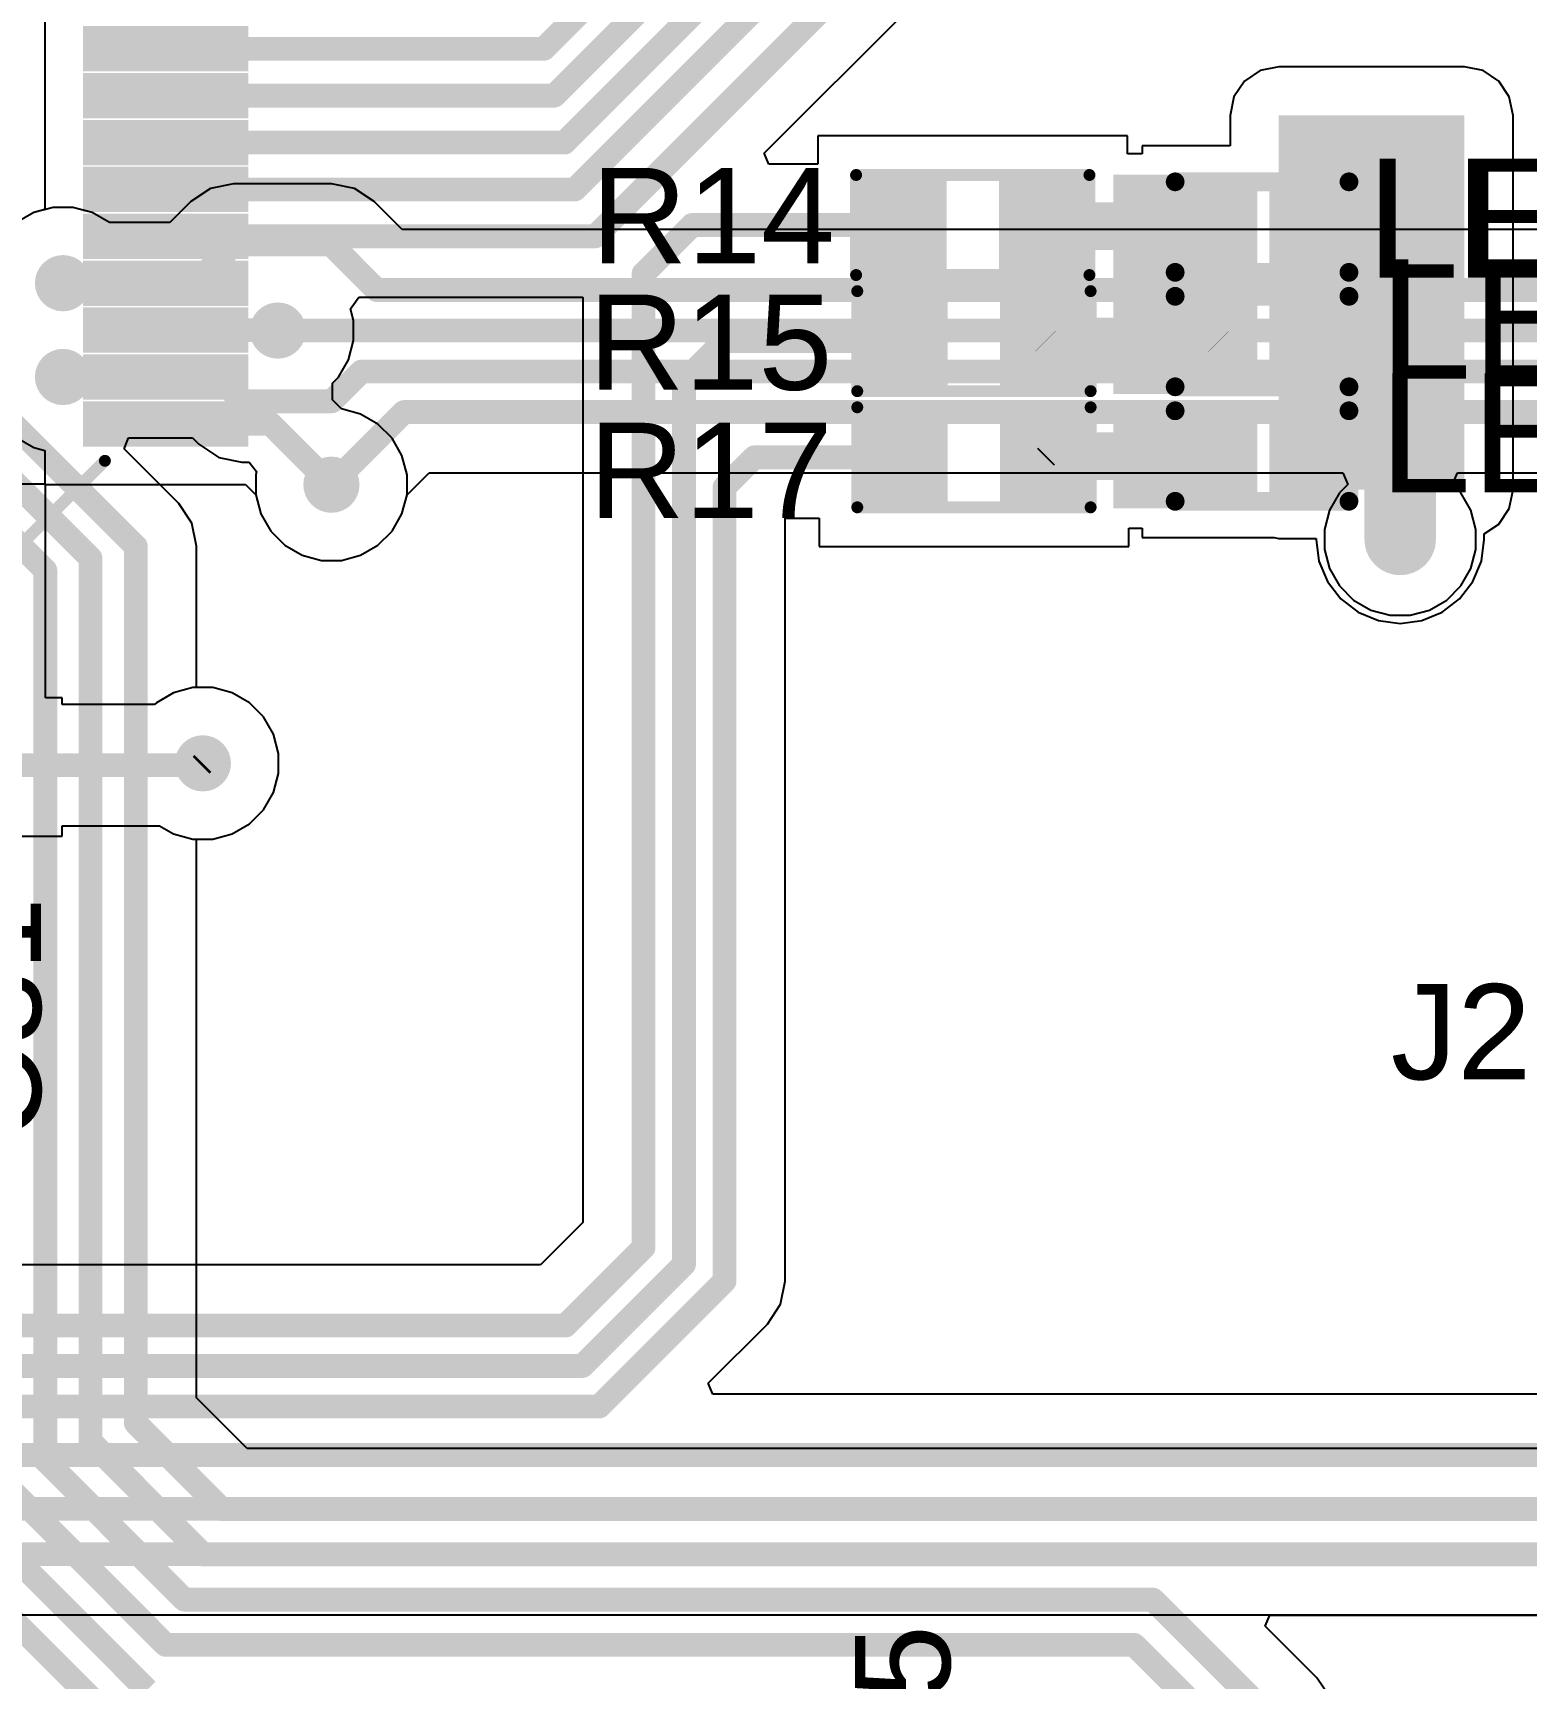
# Model space of a CAD drawing. Header units: millimetres. Extents: x 0 to 214, y 0 to 214.
# Drawn here: x 4.488 to 5.115, y 1.825 to 2.516 of the extents above; entities that cross this region are included whole.
import ezdxf

# ---------------------------------------------------------------- set-up
doc = ezdxf.new("R2010")
doc.units = ezdxf.units.MM
doc.header["$MEASUREMENT"] = 0
for name, color, linetype in [('BottomLayer', 5, 'Continuous'), ('BottomSolder', 6, 'Continuous'), ('TopLayer', 1, 'Continuous'), ('TopOverlay', 2, 'Continuous'), ('TopPaste', 8, 'Continuous'), ('TopSolder', 216, 'Continuous'), ('ViaHoleLayer', 16, 'Continuous')]:
    doc.layers.add(name, color=color, linetype=linetype)
doc.styles.add('Arial', font='', dxfattribs={"height": 0.2})
doc.styles.get('Arial').set_extended_font_data('Arial')

# ---------------------------------------------------------------- blocks, each defined once
blk = doc.blocks.new('LQFP_144_20_20__126')
at = {"layer": 'TopLayer'}
for points in [[(0.38976375, -0.1814961), (0.45118105, -0.1814961), (0.45118105, -0.1925197), (0.38976375, -0.1925197)], [(0.38976375, -0.2011811), (0.45118105, -0.2011811), (0.45118105, -0.2122047), (0.38976375, -0.2122047)], [(0.38976375, -0.2208662), (0.45118105, -0.2208662), (0.45118105, -0.2318898), (0.38976375, -0.2318898)], [(0.38976375, -0.2405512), (0.45118105, -0.2405512), (0.45118105, -0.2515748), (0.38976375, -0.2515748)], [(0.38976375, -0.2602362), (0.45118105, -0.2602362), (0.45118105, -0.2712598), (0.38976375, -0.2712598)], [(0.38976375, -0.2799213), (0.45118105, -0.2799213), (0.45118105, -0.2909449), (0.38976375, -0.2909449)], [(0.38976375, -0.2996063), (0.45118105, -0.2996063), (0.45118105, -0.3106299), (0.38976375, -0.3106299)], [(0.38976375, -0.3192913), (0.45118105, -0.3192913), (0.45118105, -0.3303149), (0.38976375, -0.3303149)], [(0.38976375, -0.3389764), (0.45118105, -0.3389764), (0.45118105, -0.35), (0.38976375, -0.35)]]:
    blk.add_hatch(color=1, dxfattribs=at).paths.add_polyline_path(points)
at = {"layer": 'TopPaste'}
for points in [[(0.38976375, -0.1814961), (0.45118105, -0.1814961), (0.45118105, -0.1925197), (0.38976375, -0.1925197)], [(0.38976375, -0.2011811), (0.45118105, -0.2011811), (0.45118105, -0.2122047), (0.38976375, -0.2122047)], [(0.38976375, -0.2208662), (0.45118105, -0.2208662), (0.45118105, -0.2318898), (0.38976375, -0.2318898)], [(0.38976375, -0.2405512), (0.45118105, -0.2405512), (0.45118105, -0.2515748), (0.38976375, -0.2515748)], [(0.38976375, -0.2602362), (0.45118105, -0.2602362), (0.45118105, -0.2712598), (0.38976375, -0.2712598)], [(0.38976375, -0.2799213), (0.45118105, -0.2799213), (0.45118105, -0.2909449), (0.38976375, -0.2909449)], [(0.38976375, -0.2996063), (0.45118105, -0.2996063), (0.45118105, -0.3106299), (0.38976375, -0.3106299)], [(0.38976375, -0.3192913), (0.45118105, -0.3192913), (0.45118105, -0.3303149), (0.38976375, -0.3303149)], [(0.38976375, -0.3389764), (0.45118105, -0.3389764), (0.45118105, -0.35), (0.38976375, -0.35)]]:
    blk.add_hatch(color=8, dxfattribs=at).paths.add_polyline_path(points)
at = {"layer": 'TopSolder'}
for points in [[(0.38576375, -0.1774961), (0.45518105, -0.1774961), (0.45518105, -0.1965197), (0.38576375, -0.1965197)], [(0.38576375, -0.1971811), (0.45518105, -0.1971811), (0.45518105, -0.2162047), (0.38576375, -0.2162047)], [(0.38576375, -0.2168662), (0.45518105, -0.2168662), (0.45518105, -0.2358898), (0.38576375, -0.2358898)], [(0.38576375, -0.2365512), (0.45518105, -0.2365512), (0.45518105, -0.2555748), (0.38576375, -0.2555748)], [(0.38576375, -0.2562362), (0.45518105, -0.2562362), (0.45518105, -0.2752598), (0.38576375, -0.2752598)], [(0.38576375, -0.2759213), (0.45518105, -0.2759213), (0.45518105, -0.2949449), (0.38576375, -0.2949449)], [(0.38576375, -0.2956063), (0.45518105, -0.2956063), (0.45518105, -0.3146299), (0.38576375, -0.3146299)], [(0.38576375, -0.3152913), (0.45518105, -0.3152913), (0.45518105, -0.3343149), (0.38576375, -0.3343149)], [(0.38576375, -0.3349764), (0.45518105, -0.3349764), (0.45518105, -0.354), (0.38576375, -0.354)]]:
    blk.add_hatch(color=216, dxfattribs=at).paths.add_polyline_path(points)
at = {"layer": 'TopOverlay', "const_width": 0.005}
blk.add_lwpolyline([(0.36, -0.395), (0.395, -0.36)], dxfattribs=at)
at = {"layer": 'TopOverlay', "const_width": 0.0025}
blk.add_lwpolyline([(0.39375, -0.36, 1), (0.39625, -0.36, 1)], format="xyb", close=True, dxfattribs=at)
blk = doc.blocks.new('RES_0603_423')
at = {"layer": 'TopLayer'}
for points in [[(-0.015, 0.0175), (-0.015, -0.0175), (-0.045, -0.0175), (-0.045, 0.0175)], [(0.045, 0.0175), (0.045, -0.0175), (0.015, -0.0175), (0.015, 0.0175)]]:
    blk.add_hatch(color=1, dxfattribs=at).paths.add_polyline_path(points)
at = {"layer": 'TopPaste'}
for points in [[(-0.015, 0.0175), (-0.015, -0.0175), (-0.045, -0.0175), (-0.045, 0.0175)], [(0.045, 0.0175), (0.045, -0.0175), (0.015, -0.0175), (0.015, 0.0175)]]:
    blk.add_hatch(color=8, dxfattribs=at).paths.add_polyline_path(points)
at = {"layer": 'TopSolder'}
for points in [[(-0.011, 0.0215), (-0.011, -0.0215), (-0.049, -0.0215), (-0.049, 0.0215)], [(0.049, 0.0215), (0.049, -0.0215), (0.011, -0.0215), (0.011, 0.0215)]]:
    blk.add_hatch(color=216, dxfattribs=at).paths.add_polyline_path(points)
at = {"layer": 'TopOverlay', "const_width": 0.005}
for points in [[(-0.049, 0.021), (0.049, 0.021)], [(-0.049, -0.021), (-0.049, 0.021)], [(0.049, -0.021), (0.049, 0.021)], [(-0.049, -0.021), (0.049, -0.021)]]:
    blk.add_lwpolyline(points, dxfattribs=at)
at = {"layer": 'TopOverlay', "const_width": 0.0025}
for points in [[(-0.05025, 0.021, 1), (-0.04775, 0.021, 1)], [(-0.05025, 0.021, 1), (-0.04775, 0.021, 1)], [(0.04775, 0.021, 1), (0.05025, 0.021, 1)], [(0.04775, 0.021, 1), (0.05025, 0.021, 1)], [(-0.05025, -0.021, 1), (-0.04775, -0.021, 1)], [(-0.05025, -0.021, 1), (-0.04775, -0.021, 1)], [(0.04775, -0.021, 1), (0.05025, -0.021, 1)], [(0.04775, -0.021, 1), (0.05025, -0.021, 1)]]:
    blk.add_lwpolyline(points, format="xyb", close=True, dxfattribs=at)
blk = doc.blocks.new('RES_0603_425')
at = {"layer": 'TopLayer'}
for points in [[(-0.015, 0.0175), (-0.015, -0.0175), (-0.045, -0.0175), (-0.045, 0.0175)], [(0.045, 0.0175), (0.045, -0.0175), (0.015, -0.0175), (0.015, 0.0175)]]:
    blk.add_hatch(color=1, dxfattribs=at).paths.add_polyline_path(points)
at = {"layer": 'TopPaste'}
for points in [[(-0.015, 0.0175), (-0.015, -0.0175), (-0.045, -0.0175), (-0.045, 0.0175)], [(0.045, 0.0175), (0.045, -0.0175), (0.015, -0.0175), (0.015, 0.0175)]]:
    blk.add_hatch(color=8, dxfattribs=at).paths.add_polyline_path(points)
at = {"layer": 'TopSolder'}
for points in [[(-0.011, 0.0215), (-0.011, -0.0215), (-0.049, -0.0215), (-0.049, 0.0215)], [(0.049, 0.0215), (0.049, -0.0215), (0.011, -0.0215), (0.011, 0.0215)]]:
    blk.add_hatch(color=216, dxfattribs=at).paths.add_polyline_path(points)
at = {"layer": 'TopOverlay', "const_width": 0.005}
for points in [[(-0.049, -0.021), (-0.049, 0.021)], [(-0.049, 0.021), (0.049, 0.021)], [(0.049, -0.021), (0.049, 0.021)], [(-0.049, -0.021), (0.049, -0.021)]]:
    blk.add_lwpolyline(points, dxfattribs=at)
at = {"layer": 'TopOverlay', "const_width": 0.0025}
for points in [[(-0.05025, 0.021, 1), (-0.04775, 0.021, 1)], [(-0.05025, 0.021, 1), (-0.04775, 0.021, 1)], [(0.04775, 0.021, 1), (0.05025, 0.021, 1)], [(0.04775, 0.021, 1), (0.05025, 0.021, 1)], [(-0.05025, -0.021, 1), (-0.04775, -0.021, 1)], [(-0.05025, -0.021, 1), (-0.04775, -0.021, 1)], [(0.04775, -0.021, 1), (0.05025, -0.021, 1)], [(0.04775, -0.021, 1), (0.05025, -0.021, 1)]]:
    blk.add_lwpolyline(points, format="xyb", close=True, dxfattribs=at)
blk = doc.blocks.new('RES_0603_426')
at = {"layer": 'TopLayer'}
for points in [[(-0.015, 0.0175), (-0.015, -0.0175), (-0.045, -0.0175), (-0.045, 0.0175)], [(0.045, 0.0175), (0.045, -0.0175), (0.015, -0.0175), (0.015, 0.0175)]]:
    blk.add_hatch(color=1, dxfattribs=at).paths.add_polyline_path(points)
at = {"layer": 'TopPaste'}
for points in [[(-0.015, 0.0175), (-0.015, -0.0175), (-0.045, -0.0175), (-0.045, 0.0175)], [(0.045, 0.0175), (0.045, -0.0175), (0.015, -0.0175), (0.015, 0.0175)]]:
    blk.add_hatch(color=8, dxfattribs=at).paths.add_polyline_path(points)
at = {"layer": 'TopSolder'}
for points in [[(-0.011, 0.0215), (-0.011, -0.0215), (-0.049, -0.0215), (-0.049, 0.0215)], [(0.049, 0.0215), (0.049, -0.0215), (0.011, -0.0215), (0.011, 0.0215)]]:
    blk.add_hatch(color=216, dxfattribs=at).paths.add_polyline_path(points)
at = {"layer": 'TopOverlay', "const_width": 0.005}
for points in [[(-0.049, -0.021), (-0.049, 0.021)], [(-0.049, 0.021), (0.049, 0.021)], [(0.049, -0.021), (0.049, 0.021)], [(-0.049, -0.021), (0.049, -0.021)]]:
    blk.add_lwpolyline(points, dxfattribs=at)
at = {"layer": 'TopOverlay', "const_width": 0.0025}
for points in [[(-0.05025, 0.021, 1), (-0.04775, 0.021, 1)], [(-0.05025, 0.021, 1), (-0.04775, 0.021, 1)], [(0.04775, 0.021, 1), (0.05025, 0.021, 1)], [(0.04775, 0.021, 1), (0.05025, 0.021, 1)], [(-0.05025, -0.021, 1), (-0.04775, -0.021, 1)], [(-0.05025, -0.021, 1), (-0.04775, -0.021, 1)], [(0.04775, -0.021, 1), (0.05025, -0.021, 1)], [(0.04775, -0.021, 1), (0.05025, -0.021, 1)]]:
    blk.add_lwpolyline(points, format="xyb", close=True, dxfattribs=at)
blk = doc.blocks.new('LED_0402_440')
at = {"layer": 'TopLayer'}
for points in [[(-0.0309055, 0.01417325), (-0.0064961, 0.01417325), (-0.0064961, -0.01417325), (-0.0309055, -0.01417325)], [(0.0064961, 0.01417325), (0.0309055, 0.01417325), (0.0309055, -0.01417325), (0.0064961, -0.01417325)]]:
    blk.add_hatch(color=1, dxfattribs=at).paths.add_polyline_path(points)
at = {"layer": 'TopOverlay'}
blk.add_hatch(color=2, dxfattribs=at).paths.add_polyline_path([(0.0370002, -0.0220328), (0.0630002, -0.0220328), (0.0630002, 0.0219672), (0.0370002, 0.0219672)])
at = {"layer": 'TopPaste'}
for points in [[(-0.0309055, 0.01417325), (-0.0064961, 0.01417325), (-0.0064961, -0.01417325), (-0.0309055, -0.01417325)], [(0.0064961, 0.01417325), (0.0309055, 0.01417325), (0.0309055, -0.01417325), (0.0064961, -0.01417325)]]:
    blk.add_hatch(color=8, dxfattribs=at).paths.add_polyline_path(points)
at = {"layer": 'TopSolder'}
for points in [[(-0.0349055, 0.01817325), (-0.0024961, 0.01817325), (-0.0024961, -0.01817325), (-0.0349055, -0.01817325)], [(0.0024961, 0.01817325), (0.0349055, 0.01817325), (0.0349055, -0.01817325), (0.0024961, -0.01817325)]]:
    blk.add_hatch(color=216, dxfattribs=at).paths.add_polyline_path(points)
at = {"layer": 'TopOverlay', "const_width": 0.007874}
for points in [[(-0.036, 0.019), (-0.036, -0.019)], [(0.037, 0.019), (-0.036, 0.019)], [(0.037, 0.019), (0.037, -0.019)], [(0.037, -0.019), (-0.036, -0.019)]]:
    blk.add_lwpolyline(points, dxfattribs=at)
at = {"layer": 'TopOverlay', "const_width": 0.003937}
for points in [[(-0.0379685, 0.019, 1), (-0.0340315, 0.019, 1)], [(-0.0379685, 0.019, 1), (-0.0340315, 0.019, 1)], [(0.0350315, 0.019, 1), (0.0389685, 0.019, 1)], [(0.0350315, 0.019, 1), (0.0389685, 0.019, 1)], [(-0.0379685, -0.019, 1), (-0.0340315, -0.019, 1)], [(-0.0379685, -0.019, 1), (-0.0340315, -0.019, 1)], [(0.0350315, -0.019, 1), (0.0389685, -0.019, 1)], [(0.0350315, -0.019, 1), (0.0389685, -0.019, 1)]]:
    blk.add_lwpolyline(points, format="xyb", close=True, dxfattribs=at)
blk = doc.blocks.new('LED_0402_441')
at = {"layer": 'TopLayer'}
for points in [[(-0.0309055, 0.01417325), (-0.0064961, 0.01417325), (-0.0064961, -0.01417325), (-0.0309055, -0.01417325)], [(0.0064961, 0.01417325), (0.0309055, 0.01417325), (0.0309055, -0.01417325), (0.0064961, -0.01417325)]]:
    blk.add_hatch(color=1, dxfattribs=at).paths.add_polyline_path(points)
at = {"layer": 'TopOverlay'}
blk.add_hatch(color=2, dxfattribs=at).paths.add_polyline_path([(0.0370002, -0.0220328), (0.0630002, -0.0220328), (0.0630002, 0.0219672), (0.0370002, 0.0219672)])
at = {"layer": 'TopPaste'}
for points in [[(-0.0309055, 0.01417325), (-0.0064961, 0.01417325), (-0.0064961, -0.01417325), (-0.0309055, -0.01417325)], [(0.0064961, 0.01417325), (0.0309055, 0.01417325), (0.0309055, -0.01417325), (0.0064961, -0.01417325)]]:
    blk.add_hatch(color=8, dxfattribs=at).paths.add_polyline_path(points)
at = {"layer": 'TopSolder'}
for points in [[(-0.0349055, 0.01817325), (-0.0024961, 0.01817325), (-0.0024961, -0.01817325), (-0.0349055, -0.01817325)], [(0.0024961, 0.01817325), (0.0349055, 0.01817325), (0.0349055, -0.01817325), (0.0024961, -0.01817325)]]:
    blk.add_hatch(color=216, dxfattribs=at).paths.add_polyline_path(points)
at = {"layer": 'TopOverlay', "const_width": 0.007874}
for points in [[(0.037, 0.019), (-0.036, 0.019)], [(-0.036, 0.019), (-0.036, -0.019)], [(0.037, 0.019), (0.037, -0.019)], [(0.037, -0.019), (-0.036, -0.019)]]:
    blk.add_lwpolyline(points, dxfattribs=at)
at = {"layer": 'TopOverlay', "const_width": 0.003937}
for points in [[(-0.0379685, 0.019, 1), (-0.0340315, 0.019, 1)], [(-0.0379685, 0.019, 1), (-0.0340315, 0.019, 1)], [(0.0350315, 0.019, 1), (0.0389685, 0.019, 1)], [(0.0350315, 0.019, 1), (0.0389685, 0.019, 1)], [(-0.0379685, -0.019, 1), (-0.0340315, -0.019, 1)], [(-0.0379685, -0.019, 1), (-0.0340315, -0.019, 1)], [(0.0350315, -0.019, 1), (0.0389685, -0.019, 1)], [(0.0350315, -0.019, 1), (0.0389685, -0.019, 1)]]:
    blk.add_lwpolyline(points, format="xyb", close=True, dxfattribs=at)
blk = doc.blocks.new('LED_0402_442')
at = {"layer": 'TopLayer'}
for points in [[(-0.0309055, 0.01417325), (-0.0064961, 0.01417325), (-0.0064961, -0.01417325), (-0.0309055, -0.01417325)], [(0.0064961, 0.01417325), (0.0309055, 0.01417325), (0.0309055, -0.01417325), (0.0064961, -0.01417325)]]:
    blk.add_hatch(color=1, dxfattribs=at).paths.add_polyline_path(points)
at = {"layer": 'TopOverlay'}
blk.add_hatch(color=2, dxfattribs=at).paths.add_polyline_path([(0.0370002, -0.0220328), (0.0630002, -0.0220328), (0.0630002, 0.0219672), (0.0370002, 0.0219672)])
at = {"layer": 'TopPaste'}
for points in [[(-0.0309055, 0.01417325), (-0.0064961, 0.01417325), (-0.0064961, -0.01417325), (-0.0309055, -0.01417325)], [(0.0064961, 0.01417325), (0.0309055, 0.01417325), (0.0309055, -0.01417325), (0.0064961, -0.01417325)]]:
    blk.add_hatch(color=8, dxfattribs=at).paths.add_polyline_path(points)
at = {"layer": 'TopSolder'}
for points in [[(-0.0349055, 0.01817325), (-0.0024961, 0.01817325), (-0.0024961, -0.01817325), (-0.0349055, -0.01817325)], [(0.0024961, 0.01817325), (0.0349055, 0.01817325), (0.0349055, -0.01817325), (0.0024961, -0.01817325)]]:
    blk.add_hatch(color=216, dxfattribs=at).paths.add_polyline_path(points)
at = {"layer": 'TopOverlay', "const_width": 0.007874}
for points in [[(-0.036, 0.019), (-0.036, -0.019)], [(0.037, 0.019), (-0.036, 0.019)], [(0.037, 0.019), (0.037, -0.019)], [(0.037, -0.019), (-0.036, -0.019)]]:
    blk.add_lwpolyline(points, dxfattribs=at)
at = {"layer": 'TopOverlay', "const_width": 0.003937}
for points in [[(-0.0379685, 0.019, 1), (-0.0340315, 0.019, 1)], [(-0.0379685, 0.019, 1), (-0.0340315, 0.019, 1)], [(0.0350315, 0.019, 1), (0.0389685, 0.019, 1)], [(0.0350315, 0.019, 1), (0.0389685, 0.019, 1)], [(-0.0379685, -0.019, 1), (-0.0340315, -0.019, 1)], [(-0.0379685, -0.019, 1), (-0.0340315, -0.019, 1)], [(0.0350315, -0.019, 1), (0.0389685, -0.019, 1)], [(0.0350315, -0.019, 1), (0.0389685, -0.019, 1)]]:
    blk.add_lwpolyline(points, format="xyb", close=True, dxfattribs=at)
at = {"layer": 'TopOverlay'}
blk.add_text('LED1', height=0.05, rotation=-180, dxfattribs=at).set_placement((-0.0433821, 0.0212092))

msp = doc.modelspace()

# ---------------------------------------------------------------- hatches: boundary and pattern name
at = {"layer": 'BottomLayer'}
h = msp.add_hatch(color=5, dxfattribs=at)
edge = h.paths.add_edge_path()
edge.add_arc((4.500263, 2.4106013), 0.011811, 0, 360)
h = msp.add_hatch(color=5, dxfattribs=at)
edge = h.paths.add_edge_path()
edge.add_arc((4.5904807, 2.3907169), 0.011811, 0, 360)
h = msp.add_hatch(color=5, dxfattribs=at)
edge = h.paths.add_edge_path()
edge.add_arc((4.500263, 2.3712312), 0.011811, 0, 360)
h = msp.add_hatch(color=5, dxfattribs=at)
edge = h.paths.add_edge_path()
edge.add_arc((4.613, 2.326), 0.011811, 0, 360)
h = msp.add_hatch(color=5, dxfattribs=at)
edge = h.paths.add_edge_path()
edge.add_arc((5.0618676, 2.3030344), 0.011811, 0, 360)
h = msp.add_hatch(color=5, dxfattribs=at)
edge = h.paths.add_edge_path()
edge.add_arc((4.559, 2.209), 0.011811, 0, 360)
at = {"layer": 'BottomSolder'}
h = msp.add_hatch(color=6, dxfattribs=at)
edge = h.paths.add_edge_path()
edge.add_arc((5.0618676, 2.3030344), 0.0059055, 0, 360)
at = {"layer": 'TopLayer'}
msp.add_hatch(color=1, dxfattribs=at).paths.add_polyline_path([(5.0108598, 2.3238611), (5.0888676, 2.3238611), (5.0888676, 2.4810343), (5.0108598, 2.4810343)])
h = msp.add_hatch(color=1, dxfattribs=at)
edge = h.paths.add_edge_path()
edge.add_arc((4.500263, 2.4106013), 0.011811, 0, 360)
h = msp.add_hatch(color=1, dxfattribs=at)
edge = h.paths.add_edge_path()
edge.add_arc((4.5904807, 2.3907169), 0.011811, 0, 360)
h = msp.add_hatch(color=1, dxfattribs=at)
edge = h.paths.add_edge_path()
edge.add_arc((4.500263, 2.3712312), 0.011811, 0, 360)
h = msp.add_hatch(color=1, dxfattribs=at)
edge = h.paths.add_edge_path()
edge.add_arc((4.613, 2.326), 0.011811, 0, 360)
h = msp.add_hatch(color=1, dxfattribs=at)
edge = h.paths.add_edge_path()
edge.add_arc((5.0618676, 2.3030344), 0.011811, 0, 360)
h = msp.add_hatch(color=1, dxfattribs=at)
edge = h.paths.add_edge_path()
edge.add_arc((4.559, 2.209), 0.011811, 0, 360)
at = {"layer": 'TopSolder'}
h = msp.add_hatch(color=216, dxfattribs=at)
edge = h.paths.add_edge_path()
edge.add_arc((5.0618676, 2.3030344), 0.0059055, 0, 360)
at = {"layer": 'ViaHoleLayer'}
h = msp.add_hatch(color=16, dxfattribs=at)
edge = h.paths.add_edge_path()
edge.add_arc((4.500263, 2.4106013), 0.0059055, 0, 360)
h = msp.add_hatch(color=16, dxfattribs=at)
edge = h.paths.add_edge_path()
edge.add_arc((4.5904807, 2.3907169), 0.0059055, 0, 360)
h = msp.add_hatch(color=16, dxfattribs=at)
edge = h.paths.add_edge_path()
edge.add_arc((4.500263, 2.3712312), 0.0059055, 0, 360)
h = msp.add_hatch(color=16, dxfattribs=at)
edge = h.paths.add_edge_path()
edge.add_arc((4.613, 2.326), 0.0059055, 0, 360)
h = msp.add_hatch(color=16, dxfattribs=at)
edge = h.paths.add_edge_path()
edge.add_arc((5.0618676, 2.3030344), 0.0059055, 0, 360)
h = msp.add_hatch(color=16, dxfattribs=at)
edge = h.paths.add_edge_path()
edge.add_arc((4.559, 2.209), 0.0059055, 0, 360)

# ---------------------------------------------------------------- linework, layer by layer
at = {"layer": 'BottomLayer'}
for p, q in [((4.5719241, 2.452319), (4.5621696, 2.4503787)), ((4.6129878, 2.452319), (4.5719241, 2.452319)), ((4.6227423, 2.4503787), (4.6129878, 2.452319)), ((4.5621696, 2.4503787), (4.5539001, 2.4448532)), ((4.6310118, 2.4448532), (4.6227423, 2.4503787)), ((4.4879844, 2.4402444), (4.4807306, 2.4360564)), ((4.496075, 2.4424123), (4.4879844, 2.4402444)), ((4.504451, 2.4424123), (4.496075, 2.4424123)), ((4.5125416, 2.4402444), (4.504451, 2.4424123)), ((4.5197353, 2.4360911), (4.5125416, 2.4402444)), ((4.5539001, 2.4448532), (4.545138, 2.4360911)), ((4.6426582, 2.4332068), (4.6310118, 2.4448532)), ((4.545138, 2.4360911), (4.5197353, 2.4360911)), ((5.3989145, 2.4332068), (4.6426582, 2.4332068)), ((4.5258872, 2.341122), (4.5278007, 2.3457414)), ((4.5278007, 2.3457414), (4.5546401, 2.3457414)), ((4.5546401, 2.3457414), (4.5573863, 2.3429952)), ((4.5573863, 2.3429952), (4.5656558, 2.3374697)), ((4.5488553, 2.3181539), (4.5258872, 2.341122)), ((4.5656558, 2.3374697), (4.5754103, 2.3355294)), ((4.5754103, 2.3355294), (4.5785135, 2.3355294)), ((4.5785135, 2.3355294), (4.5815573, 2.3315626)), ((4.5815573, 2.3315626), (4.581189, 2.330188)), ((4.581189, 2.330188), (4.581189, 2.321812)), ((4.6447931, 2.3217451), (4.6540662, 2.3310182)), ((4.6540662, 2.3310182), (5.0377928, 2.3310182)), ((5.0377928, 2.3310182), (5.0398639, 2.3260182)), ((5.0838713, 2.3260182), (5.0859424, 2.3310182)), ((5.0859424, 2.3310182), (5.4303885, 2.3310182)), ((4.581189, 2.321812), (4.5833569, 2.3137214)), ((4.6426431, 2.3137214), (4.6447931, 2.3217451)), ((5.0364125, 2.3225668), (5.0322245, 2.315313)), ((5.0398639, 2.3260182), (5.0364125, 2.3225668)), ((5.0873227, 2.3225668), (5.0838713, 2.3260182)), ((5.0915107, 2.315313), (5.0873227, 2.3225668)), ((4.5543808, 2.3098845), (4.5488553, 2.3181539)), ((5.0322245, 2.315313), (5.0300566, 2.3072224)), ((5.0936786, 2.3072224), (5.0915107, 2.315313)), ((4.5563211, 2.3001299), (4.5543808, 2.3098845)), ((4.5833569, 2.3137214), (4.5875449, 2.3064676)), ((4.6384551, 2.3064676), (4.6426431, 2.3137214)), ((5.0300566, 2.3072224), (5.0300566, 2.2988464)), ((5.0936786, 2.2988464), (5.0936786, 2.3072224)), ((4.5875449, 2.3064676), (4.5934676, 2.3005449)), ((4.5934676, 2.3005449), (4.6007214, 2.2963569)), ((4.6252786, 2.2963569), (4.6325324, 2.3005449)), ((4.6325324, 2.3005449), (4.6384551, 2.3064676)), ((4.5563211, 2.240811), (4.5563211, 2.3001299)), ((4.6007214, 2.2963569), (4.608812, 2.294189)), ((4.608812, 2.294189), (4.617188, 2.294189)), ((4.617188, 2.294189), (4.6252786, 2.2963569)), ((5.0300566, 2.2988464), (5.0322245, 2.2907558)), ((5.0915107, 2.2907558), (5.0936786, 2.2988464)), ((5.0322245, 2.2907558), (5.0364125, 2.283502)), ((5.0873227, 2.283502), (5.0915107, 2.2907558)), ((5.0364125, 2.283502), (5.0423352, 2.2775793)), ((5.0814, 2.2775793), (5.0873227, 2.283502)), ((5.0423352, 2.2775793), (5.049589, 2.2733913)), ((5.049589, 2.2733913), (5.0576796, 2.2712234)), ((5.0660556, 2.2712234), (5.0741462, 2.2733913)), ((5.0741462, 2.2733913), (5.0814, 2.2775793)), ((5.0576796, 2.2712234), (5.0660556, 2.2712234)), ((4.563188, 2.240811), (4.5563211, 2.240811)), ((4.5712786, 2.2386431), (4.563188, 2.240811)), ((4.5785324, 2.2344551), (4.5712786, 2.2386431)), ((4.5844551, 2.2285324), (4.5785324, 2.2344551)), ((4.5886431, 2.2212786), (4.5844551, 2.2285324)), ((4.590811, 2.213188), (4.5886431, 2.2212786)), ((4.590811, 2.204812), (4.590811, 2.213188)), ((4.5886431, 2.1967214), (4.590811, 2.204812)), ((4.5844551, 2.1894676), (4.5886431, 2.1967214)), ((4.5712786, 2.1793569), (4.5785324, 2.1835449)), ((4.5785324, 2.1835449), (4.5844551, 2.1894676)), ((4.5563211, 1.9426289), (4.5563211, 2.177189)), ((4.5563211, 2.177189), (4.563188, 2.177189)), ((4.563188, 2.177189), (4.5712786, 2.1793569)), ((4.5775724, 1.9213776), (4.5563211, 1.9426289)), ((5.8570093, 1.9213776), (4.5775724, 1.9213776)), ((5.0051436, 1.8467786), (5.0070571, 1.851398)), ((5.0070571, 1.851398), (5.6622991, 1.851398)), ((5.0268916, 1.8250306), (5.0051436, 1.8467786)), ((5.0324171, 1.8167611), (5.0268916, 1.8250306))]:
    msp.add_line(p, q, dxfattribs=at)
at = {"layer": 'BottomLayer', "const_width": 0.01}
for points in [[(4.3241625, 2.5067987), (4.5308313, 2.3001299)], [(4.3071625, 2.4997571), (4.5118313, 2.2950883)], [(4.2881625, 2.4947155), (4.4928313, 2.2900467)], [(4.5556962, 2.4106013), (4.5719241, 2.4268292)], [(4.5719241, 2.4268292), (4.6129878, 2.4268292)], [(4.6129878, 2.4268292), (4.6321, 2.407717)], [(4.500263, 2.4106013), (4.5556962, 2.4106013)], [(4.6321, 2.407717), (5.4094727, 2.407717)], [(4.5904807, 2.3907168), (5.4165141, 2.3907168)], [(4.500263, 2.3712312), (4.5651983, 2.3712312)], [(4.5651983, 2.3712312), (4.5754103, 2.3610192)], [(4.6131811, 2.3610192), (4.6256699, 2.373508)], [(4.6256699, 2.373508), (5.4233469, 2.373508)], [(4.5754103, 2.3610192), (4.6131811, 2.3610192)], [(4.613, 2.326), (4.643508, 2.356508)], [(4.643508, 2.356508), (5.4303885, 2.356508)], [(4.5308313, 1.9320707), (4.5308313, 2.3001299)], [(4.4928313, 1.9163307), (4.4928313, 2.2900467)], [(4.5118313, 1.9242007), (4.5118313, 2.2950883)], [(4.5308313, 1.9320707), (4.5670142, 1.8958878)], [(4.5118313, 1.9242007), (4.5591442, 1.8768878)], [(4.4928313, 1.9163307), (4.5512742, 1.8578878)], [(4.4748157, 1.9074763), (4.5434042, 1.8388878)], [(4.4578157, 1.8976063), (4.5355342, 1.8198878)], [(4.5670142, 1.8958878), (5.8570093, 1.8958878)], [(4.4408157, 1.8877764), (4.5317665, 1.7968256)], [(4.5591442, 1.8768878), (5.6728573, 1.8768878)], [(4.5512742, 1.8578878), (4.9579864, 1.8578878)], [(4.9579864, 1.8578878), (5.0088676, 1.8070066)], [(4.5434042, 1.8388878), (4.9501164, 1.8388878)], [(4.9501164, 1.8388878), (4.9898676, 1.7991366)]]:
    msp.add_lwpolyline(points, dxfattribs=at)
at = {"layer": 'BottomLayer', "const_width": 0.005}
for points in [[(4.5694241, 2.4268292, 1), (4.5744241, 2.4268292, 1)], [(4.5694241, 2.4268292, 1), (4.5744241, 2.4268292, 1)], [(4.6104878, 2.4268292, 1), (4.6154878, 2.4268292, 1)], [(4.6104878, 2.4268292, 1), (4.6154878, 2.4268292, 1)], [(4.497763, 2.4106013, 1), (4.502763, 2.4106013, 1)], [(4.5531962, 2.4106013, 1), (4.5581962, 2.4106013, 1)], [(4.5531962, 2.4106013, 1), (4.5581962, 2.4106013, 1)], [(4.6296, 2.407717, 1), (4.6346, 2.407717, 1)], [(4.6296, 2.407717, 1), (4.6346, 2.407717, 1)], [(4.5879807, 2.3907168, 1), (4.5929807, 2.3907168, 1)], [(4.497763, 2.3712312, 1), (4.502763, 2.3712312, 1)], [(4.5626983, 2.3712312, 1), (4.5676983, 2.3712312, 1)], [(4.5626983, 2.3712312, 1), (4.5676983, 2.3712312, 1)], [(4.6231699, 2.373508, 1), (4.6281699, 2.373508, 1)], [(4.6231699, 2.373508, 1), (4.6281699, 2.373508, 1)], [(4.5729103, 2.3610192, 1), (4.5779103, 2.3610192, 1)], [(4.5729103, 2.3610192, 1), (4.5779103, 2.3610192, 1)], [(4.6106811, 2.3610192, 1), (4.6156811, 2.3610192, 1)], [(4.6106811, 2.3610192, 1), (4.6156811, 2.3610192, 1)], [(4.641008, 2.356508, 1), (4.646008, 2.356508, 1)], [(4.641008, 2.356508, 1), (4.646008, 2.356508, 1)], [(4.6105, 2.326, 1), (4.6155, 2.326, 1)], [(4.5283313, 2.3001299, 1), (4.5333313, 2.3001299, 1)], [(4.5283313, 2.3001299, 1), (4.5333313, 2.3001299, 1)], [(4.4903313, 2.2900467, 1), (4.4953313, 2.2900467, 1)], [(4.4903313, 2.2900467, 1), (4.4953313, 2.2900467, 1)], [(4.5093313, 2.2950883, 1), (4.5143313, 2.2950883, 1)], [(4.5093313, 2.2950883, 1), (4.5143313, 2.2950883, 1)], [(4.5283313, 1.9320707, 1), (4.5333313, 1.9320707, 1)], [(4.5283313, 1.9320707, 1), (4.5333313, 1.9320707, 1)], [(4.5093313, 1.9242007, 1), (4.5143313, 1.9242007, 1)], [(4.5093313, 1.9242007, 1), (4.5143313, 1.9242007, 1)], [(4.4903313, 1.9163307, 1), (4.4953313, 1.9163307, 1)], [(4.4903313, 1.9163307, 1), (4.4953313, 1.9163307, 1)], [(4.5645142, 1.8958878, 1), (4.5695142, 1.8958878, 1)], [(4.5645142, 1.8958878, 1), (4.5695142, 1.8958878, 1)], [(4.5566442, 1.8768878, 1), (4.5616442, 1.8768878, 1)], [(4.5566442, 1.8768878, 1), (4.5616442, 1.8768878, 1)], [(4.5487742, 1.8578878, 1), (4.5537742, 1.8578878, 1)], [(4.5487742, 1.8578878, 1), (4.5537742, 1.8578878, 1)], [(4.9554864, 1.8578878, 1), (4.9604864, 1.8578878, 1)], [(4.9554864, 1.8578878, 1), (4.9604864, 1.8578878, 1)], [(4.5409042, 1.8388878, 1), (4.5459042, 1.8388878, 1)], [(4.5409042, 1.8388878, 1), (4.5459042, 1.8388878, 1)], [(4.9476164, 1.8388878, 1), (4.9526164, 1.8388878, 1)], [(4.9476164, 1.8388878, 1), (4.9526164, 1.8388878, 1)]]:
    msp.add_lwpolyline(points, format="xyb", close=True, dxfattribs=at)
at = {"layer": 'TopLayer'}
for p, q in [((4.4926314, 2.5425698), (4.4926314, 2.5031998)), ((4.79473, 2.4651436), (4.8551707, 2.5255843)), ((4.4926314, 2.5031998), (4.4926314, 2.4835147)), ((5.0108598, 2.5014262), (5.0030562, 2.499874)), ((5.0888676, 2.5014262), (5.0108598, 2.5014262)), ((5.0966712, 2.499874), (5.0888676, 2.5014262)), ((4.9964406, 2.4954536), (4.9920202, 2.488838)), ((5.0030562, 2.499874), (4.9964406, 2.4954536)), ((5.1032868, 2.4954536), (5.0966712, 2.499874)), ((5.1077072, 2.488838), (5.1032868, 2.4954536)), ((4.9920202, 2.488838), (4.990468, 2.4810344)), ((5.1092594, 2.4810344), (5.1077072, 2.488838)), ((4.4926314, 2.4835147), (4.4926314, 2.4414896)), ((4.990468, 2.4810344), (4.990468, 2.4683372)), ((5.1092594, 2.3238611), (5.1092594, 2.4810344)), ((4.9473596, 2.4725344), (4.8173596, 2.4725344)), ((4.8173596, 2.4725344), (4.8173596, 2.4605242)), ((4.9473596, 2.4648581), (4.9473596, 2.4725344)), ((4.990468, 2.4683372), (4.9534582, 2.4683372)), ((4.9534582, 2.4683372), (4.9534582, 2.4648581)), ((4.7966435, 2.4605242), (4.79473, 2.4651436)), ((4.8173596, 2.4605242), (4.7966435, 2.4605242)), ((4.9534582, 2.4648581), (4.9473596, 2.4648581)), ((4.4879844, 2.4402444), (4.4807306, 2.4360564)), ((4.4926314, 2.4414896), (4.4879844, 2.4402444)), ((4.620981, 2.3997965), (4.6245645, 2.4047966)), ((4.6245645, 2.4047966), (4.7186063, 2.4047966)), ((4.7186063, 2.4047966), (4.7186063, 2.0162742)), ((4.6222917, 2.3949049), (4.620981, 2.3997965)), ((4.6222917, 2.3865289), (4.6222917, 2.3949049)), ((4.6201238, 2.3784383), (4.6222917, 2.3865289)), ((4.6159358, 2.3711845), (4.6201238, 2.3784383)), ((4.6134352, 2.3686839), (4.6159358, 2.3711845)), ((4.6133882, 2.3616598), (4.6134352, 2.3686839)), ((4.6172549, 2.3577931), (4.6133882, 2.3616598)), ((4.6252786, 2.3556431), (4.6172549, 2.3577931)), ((4.6325324, 2.3514551), (4.6252786, 2.3556431)), ((4.6384551, 2.3455324), (4.6325324, 2.3514551)), ((4.4807306, 2.3457761), (4.4879844, 2.3415881)), ((4.6426431, 2.3382786), (4.6384551, 2.3455324)), ((4.4879844, 2.3415881), (4.4926314, 2.3403429)), ((4.4926314, 2.3403429), (4.4926314, 2.3262706)), ((4.644811, 2.330188), (4.6426431, 2.3382786)), ((4.644811, 2.321812), (4.644811, 2.330188)), ((4.4926314, 2.3262706), (4.4336422, 2.3262706)), ((4.4928676, 2.2365), (4.4928676, 2.3260344)), ((4.4928676, 2.3260344), (4.5769176, 2.3260344)), ((4.5769176, 2.3260344), (4.5812069, 2.3217451)), ((4.5812069, 2.3217451), (4.5833569, 2.3137214)), ((4.6426431, 2.3137214), (4.644811, 2.321812)), ((5.1077072, 2.3160575), (5.1092594, 2.3238611)), ((5.1032868, 2.3094419), (5.1077072, 2.3160575)), ((4.5833569, 2.3137214), (4.5875449, 2.3064676)), ((4.6384551, 2.3064676), (4.6426431, 2.3137214)), ((4.8035859, 2.0325204), (4.8035859, 2.312014)), ((4.8035859, 2.312014), (4.8178592, 2.312014)), ((4.8178592, 2.312014), (4.8178592, 2.3000038)), ((4.9478592, 2.3000038), (4.9478592, 2.3077755)), ((4.9478592, 2.3077755), (4.9534582, 2.3077755)), ((4.9534582, 2.3077755), (4.9534582, 2.3038612)), ((5.0971696, 2.3053545), (5.1032868, 2.3094419)), ((4.5875449, 2.3064676), (4.5934676, 2.3005449)), ((4.5934676, 2.3005449), (4.6007214, 2.2963569)), ((4.6252786, 2.2963569), (4.6325324, 2.3005449)), ((4.6325324, 2.3005449), (4.6384551, 2.3064676)), ((4.9534582, 2.3038612), (5.0088895, 2.3038612)), ((5.0088895, 2.3038612), (5.0108598, 2.3034693)), ((5.0108598, 2.3034693), (5.0265656, 2.3034693)), ((5.0265656, 2.3034693), (5.0265656, 2.3030344)), ((5.0265656, 2.3030344), (5.0277685, 2.2938976)), ((5.0959667, 2.2938976), (5.0971696, 2.3030344)), ((5.0971696, 2.3030344), (5.0971696, 2.3053545)), ((4.6007214, 2.2963569), (4.608812, 2.294189)), ((4.608812, 2.294189), (4.617188, 2.294189)), ((4.617188, 2.294189), (4.6252786, 2.2963569)), ((4.8178592, 2.3000038), (4.9478592, 2.3000038)), ((5.0277685, 2.2938976), (5.0312952, 2.2853834)), ((5.09244, 2.2853834), (5.0959667, 2.2938976)), ((5.0312952, 2.2853834), (5.0369053, 2.2780721)), ((5.0868299, 2.2780721), (5.09244, 2.2853834)), ((5.0369053, 2.2780721), (5.0442166, 2.272462)), ((5.0795186, 2.272462), (5.0868299, 2.2780721)), ((5.0442166, 2.272462), (5.0527308, 2.2689353)), ((5.0527308, 2.2689353), (5.0618676, 2.2677324)), ((5.0618676, 2.2677324), (5.0710044, 2.2689353)), ((5.0710044, 2.2689353), (5.0795186, 2.272462)), ((4.5467214, 2.2386431), (4.5394676, 2.2344551)), ((4.554812, 2.240811), (4.5467214, 2.2386431)), ((4.563188, 2.240811), (4.554812, 2.240811)), ((4.5712786, 2.2386431), (4.563188, 2.240811)), ((4.5785324, 2.2344551), (4.5712786, 2.2386431)), ((4.4998558, 2.2365), (4.4928676, 2.2365)), ((4.4998558, 2.2337398), (4.4998558, 2.2365)), ((4.5387523, 2.2337398), (4.4998558, 2.2337398)), ((4.5394676, 2.2344551), (4.5387523, 2.2337398)), ((4.5844551, 2.2285324), (4.5785324, 2.2344551)), ((4.5886431, 2.2212786), (4.5844551, 2.2285324)), ((4.590811, 2.213188), (4.5886431, 2.2212786)), ((4.590811, 2.204812), (4.590811, 2.213188)), ((4.5886431, 2.1967214), (4.590811, 2.204812)), ((4.5844551, 2.1894676), (4.5886431, 2.1967214)), ((4.5712786, 2.1793569), (4.5785324, 2.1835449)), ((4.5785324, 2.1835449), (4.5844551, 2.1894676)), ((4.4430751, 2.1785), (4.4998558, 2.1785)), ((4.4998558, 2.1785), (4.4998558, 2.1827602)), ((4.4998558, 2.1827602), (4.5408267, 2.1827602)), ((4.5408267, 2.1827602), (4.5467214, 2.1793569)), ((4.5467214, 2.1793569), (4.554812, 2.177189)), ((4.554812, 2.177189), (4.563188, 2.177189)), ((4.563188, 2.177189), (4.5712786, 2.1793569)), ((4.8035859, 1.9916328), (4.8035859, 2.0325204)), ((4.7186063, 2.0162742), (4.7008043, 1.9984722)), ((4.7008043, 1.9984722), (4.236171, 1.9984722)), ((4.8016456, 1.9818783), (4.8035859, 1.9916328)), ((4.7961201, 1.9736088), (4.8016456, 1.9818783)), ((4.7712553, 1.948744), (4.7961201, 1.9736088)), ((4.7731688, 1.9441246), (4.7712553, 1.948744)), ((5.364677, 1.9441246), (4.7731688, 1.9441246)), ((4.1879634, 1.8514717), (5.6101583, 1.8514717))]:
    msp.add_line(p, q, dxfattribs=at)
for points, const_width in [([(4.702225, 2.5090265), (4.8230127, 2.6298142)], 0.01), ([(4.7065816, 2.4893415), (4.8273693, 2.6101292)], 0.01), ([(4.7109381, 2.4696564), (4.8317258, 2.5904441)], 0.01), ([(4.7152947, 2.4499714), (4.8360824, 2.5707591)], 0.01), ([(4.7238248, 2.4302864), (4.8446125, 2.5510741)], 0.01), ([(4.54334, 2.5090265), (4.702225, 2.5090265)], 0.01), ([(4.54334, 2.4893415), (4.7065816, 2.4893415)], 0.01), ([(4.54334, 2.4696564), (4.7109381, 2.4696564)], 0.01), ([(4.54334, 2.4499714), (4.7152947, 2.4499714)], 0.01), ([(4.7440961, 2.4146152), (4.7645153, 2.4350344)], 0.01), ([(4.7645153, 2.4350344), (4.8523596, 2.4350344)], 0.01), ([(4.9127948, 2.4345992), (4.9852277, 2.4345992)], 0.02), ([(4.9123596, 2.4350344), (4.9127948, 2.4345992)], 0.012), ([(4.9852277, 2.4345992), (4.9856629, 2.434164)], 0.012), ([(4.54334, 2.4302864), (4.7238248, 2.4302864)], 0.01), ([(4.7440961, 2.005716), (4.7440961, 2.4146152)], 0.01), ([(4.500263, 2.4106013), (4.54334, 2.4106013)], 0.01), ([(4.54334, 2.3909163), (4.5902813, 2.3909163)], 0.01), ([(4.7610961, 2.369484), (4.7778812, 2.3862691)], 0.01), ([(4.7778812, 2.3862691), (4.8528592, 2.3862691)], 0.01), ([(4.9129442, 2.3861841), (4.985578, 2.3861841)], 0.02), ([(4.9128592, 2.3862691), (4.9129442, 2.3861841)], 0.012), ([(4.985578, 2.3861841), (4.9856629, 2.3860992)], 0.012), ([(4.500263, 2.3712312), (4.5433399, 2.3712312)], 0.01), ([(4.5433399, 2.3712312), (4.54334, 2.3712313)], 0.01), ([(4.7610961, 2.0531377), (4.7610961, 2.369484)], 0.01), ([(5.0592692, 2.3380344), (5.0592692, 2.3522077)], 0.03), ([(4.54334, 2.3515462), (4.5874538, 2.3515462)], 0.01), ([(4.5874538, 2.3515462), (4.613, 2.326)], 0.01), ([(5.0592692, 2.3380344), (5.0618676, 2.335436)], 0.03), ([(5.0618676, 2.3030344), (5.0618676, 2.335436)], 0.03), ([(4.7780961, 2.3249022), (4.7906977, 2.3375038)], 0.01), ([(4.7906977, 2.3375038), (4.8528592, 2.3375038)], 0.01), ([(4.9133898, 2.3380344), (4.9856629, 2.3380344)], 0.02), ([(4.9128592, 2.3375038), (4.9133898, 2.3380344)], 0.01), ([(4.7780961, 2.0325204), (4.7780961, 2.3249022)], 0.01), ([(4.4681058, 2.20825), (4.55825, 2.20825)], 0.01), ([(4.55825, 2.20825), (4.559, 2.209)], 0.01), ([(4.7610961, 2.039562), (4.7610961, 2.0531377)], 0.01), ([(4.7610961, 1.9986744), (4.7610961, 2.039562)], 0.01), ([(4.7780961, 1.9916328), (4.7780961, 2.0325204)], 0.01), ([(4.7113625, 1.9729824), (4.7440961, 2.005716)], 0.01), ([(4.7184041, 1.9559824), (4.7610961, 1.9986744)], 0.01), ([(4.7254457, 1.9389824), (4.7780961, 1.9916328)], 0.01), ([(4.2256128, 1.9729824), (4.7113625, 1.9729824)], 0.01), ([(4.2185712, 1.9559824), (4.6775165, 1.9559824)], 0.01), ([(4.6775165, 1.9559824), (4.7184041, 1.9559824)], 0.01), ([(4.2077786, 1.9389824), (4.6845581, 1.9389824)], 0.01), ([(4.6845581, 1.9389824), (4.7254457, 1.9389824)], 0.01), ([(4.1993796, 1.9186348), (5.3783226, 1.9186348)], 0.01), ([(4.1929707, 1.8959958), (5.5377167, 1.8959958)], 0.01), ([(4.1879634, 1.8769615), (5.6101583, 1.8769615)], 0.01)]:
    msp.add_lwpolyline(points, dxfattribs=dict(at, const_width=const_width))
for points, const_width in [([(4.54084, 2.5090265, 1), (4.54584, 2.5090265, 1)], 0.005), ([(4.699725, 2.5090265, 1), (4.704725, 2.5090265, 1)], 0.005), ([(4.699725, 2.5090265, 1), (4.704725, 2.5090265, 1)], 0.005), ([(4.54084, 2.4893415, 1), (4.54584, 2.4893415, 1)], 0.005), ([(4.7040816, 2.4893415, 1), (4.7090816, 2.4893415, 1)], 0.005), ([(4.7040816, 2.4893415, 1), (4.7090816, 2.4893415, 1)], 0.005), ([(4.54084, 2.4696564, 1), (4.54584, 2.4696564, 1)], 0.005), ([(4.7084381, 2.4696564, 1), (4.7134381, 2.4696564, 1)], 0.005), ([(4.7084381, 2.4696564, 1), (4.7134381, 2.4696564, 1)], 0.005), ([(4.54084, 2.4499714, 1), (4.54584, 2.4499714, 1)], 0.005), ([(4.7127947, 2.4499714, 1), (4.7177947, 2.4499714, 1)], 0.005), ([(4.7127947, 2.4499714, 1), (4.7177947, 2.4499714, 1)], 0.005), ([(4.7620153, 2.4350344, 1), (4.7670153, 2.4350344, 1)], 0.005), ([(4.7620153, 2.4350344, 1), (4.7670153, 2.4350344, 1)], 0.005), ([(4.8498596, 2.4350344, 1), (4.8548596, 2.4350344, 1)], 0.005), ([(4.9077948, 2.4345992, 1), (4.9177948, 2.4345992, 1)], 0.01), ([(4.9093596, 2.4350344, 1), (4.9153596, 2.4350344, 1)], 0.006), ([(4.9097948, 2.4345992, 1), (4.9157948, 2.4345992, 1)], 0.006), ([(4.9802277, 2.4345992, 1), (4.9902277, 2.4345992, 1)], 0.01), ([(4.9822277, 2.4345992, 1), (4.9882277, 2.4345992, 1)], 0.006), ([(4.9826629, 2.434164, 1), (4.9886629, 2.434164, 1)], 0.006), ([(4.54084, 2.4302864, 1), (4.54584, 2.4302864, 1)], 0.005), ([(4.7213248, 2.4302864, 1), (4.7263248, 2.4302864, 1)], 0.005), ([(4.7213248, 2.4302864, 1), (4.7263248, 2.4302864, 1)], 0.005), ([(4.7415961, 2.4146152, 1), (4.7465961, 2.4146152, 1)], 0.005), ([(4.7415961, 2.4146152, 1), (4.7465961, 2.4146152, 1)], 0.005), ([(4.497763, 2.4106013, 1), (4.502763, 2.4106013, 1)], 0.005), ([(4.54084, 2.4106013, 1), (4.54584, 2.4106013, 1)], 0.005), ([(4.54084, 2.3909163, 1), (4.54584, 2.3909163, 1)], 0.005), ([(4.5877813, 2.3909163, 1), (4.5927813, 2.3909163, 1)], 0.005), ([(4.7753812, 2.3862691, 1), (4.7803812, 2.3862691, 1)], 0.005), ([(4.7753812, 2.3862691, 1), (4.7803812, 2.3862691, 1)], 0.005), ([(4.8503592, 2.3862691, 1), (4.8553592, 2.3862691, 1)], 0.005), ([(4.9079442, 2.3861841, 1), (4.9179442, 2.3861841, 1)], 0.01), ([(4.9098592, 2.3862691, 1), (4.9158592, 2.3862691, 1)], 0.006), ([(4.9099442, 2.3861841, 1), (4.9159442, 2.3861841, 1)], 0.006), ([(4.980578, 2.3861841, 1), (4.990578, 2.3861841, 1)], 0.01), ([(4.982578, 2.3861841, 1), (4.988578, 2.3861841, 1)], 0.006), ([(4.9826629, 2.3860992, 1), (4.9886629, 2.3860992, 1)], 0.006), ([(4.497763, 2.3712312, 1), (4.502763, 2.3712312, 1)], 0.005), ([(4.5408399, 2.3712312, 1), (4.5458399, 2.3712312, 1)], 0.005), ([(4.5408399, 2.3712312, 1), (4.5458399, 2.3712312, 1)], 0.005), ([(4.54084, 2.3712313, 1), (4.54584, 2.3712313, 1)], 0.005), ([(4.7585961, 2.369484, 1), (4.7635961, 2.369484, 1)], 0.005), ([(4.7585961, 2.369484, 1), (4.7635961, 2.369484, 1)], 0.005), ([(5.0517692, 2.3522077, 1), (5.0667692, 2.3522077, 1)], 0.015), ([(4.54084, 2.3515462, 1), (4.54584, 2.3515462, 1)], 0.005), ([(4.5849538, 2.3515462, 1), (4.5899538, 2.3515462, 1)], 0.005), ([(4.5849538, 2.3515462, 1), (4.5899538, 2.3515462, 1)], 0.005), ([(5.0517692, 2.3380344, 1), (5.0667692, 2.3380344, 1)], 0.015), ([(5.0517692, 2.3380344, 1), (5.0667692, 2.3380344, 1)], 0.015), ([(5.0543676, 2.335436, 1), (5.0693676, 2.335436, 1)], 0.015), ([(5.0543676, 2.335436, 1), (5.0693676, 2.335436, 1)], 0.015), ([(4.7881977, 2.3375038, 1), (4.7931977, 2.3375038, 1)], 0.005), ([(4.7881977, 2.3375038, 1), (4.7931977, 2.3375038, 1)], 0.005), ([(4.8503592, 2.3375038, 1), (4.8553592, 2.3375038, 1)], 0.005), ([(4.9083898, 2.3380344, 1), (4.9183898, 2.3380344, 1)], 0.01), ([(4.9103592, 2.3375038, 1), (4.9153592, 2.3375038, 1)], 0.005), ([(4.9108898, 2.3380344, 1), (4.9158898, 2.3380344, 1)], 0.005), ([(4.9806629, 2.3380344, 1), (4.9906629, 2.3380344, 1)], 0.01), ([(4.6105, 2.326, 1), (4.6155, 2.326, 1)], 0.005), ([(4.7755961, 2.3249022, 1), (4.7805961, 2.3249022, 1)], 0.005), ([(4.7755961, 2.3249022, 1), (4.7805961, 2.3249022, 1)], 0.005), ([(5.0543676, 2.3030344, 1), (5.0693676, 2.3030344, 1)], 0.015), ([(4.55575, 2.20825, 1), (4.56075, 2.20825, 1)], 0.005), ([(4.55575, 2.20825, 1), (4.56075, 2.20825, 1)], 0.005), ([(4.5565, 2.209, 1), (4.5615, 2.209, 1)], 0.005), ([(4.7585961, 2.0531377, 1), (4.7635961, 2.0531377, 1)], 0.005), ([(4.7585961, 2.0531377, 1), (4.7635961, 2.0531377, 1)], 0.005), ([(4.7585961, 2.039562, 1), (4.7635961, 2.039562, 1)], 0.005), ([(4.7585961, 2.039562, 1), (4.7635961, 2.039562, 1)], 0.005), ([(4.7755961, 2.0325204, 1), (4.7805961, 2.0325204, 1)], 0.005), ([(4.7755961, 2.0325204, 1), (4.7805961, 2.0325204, 1)], 0.005), ([(4.7415961, 2.005716, 1), (4.7465961, 2.005716, 1)], 0.005), ([(4.7415961, 2.005716, 1), (4.7465961, 2.005716, 1)], 0.005), ([(4.7585961, 1.9986744, 1), (4.7635961, 1.9986744, 1)], 0.005), ([(4.7585961, 1.9986744, 1), (4.7635961, 1.9986744, 1)], 0.005), ([(4.7755961, 1.9916328, 1), (4.7805961, 1.9916328, 1)], 0.005), ([(4.7755961, 1.9916328, 1), (4.7805961, 1.9916328, 1)], 0.005), ([(4.7088625, 1.9729824, 1), (4.7138625, 1.9729824, 1)], 0.005), ([(4.7088625, 1.9729824, 1), (4.7138625, 1.9729824, 1)], 0.005), ([(4.6750165, 1.9559824, 1), (4.6800165, 1.9559824, 1)], 0.005), ([(4.6750165, 1.9559824, 1), (4.6800165, 1.9559824, 1)], 0.005), ([(4.7159041, 1.9559824, 1), (4.7209041, 1.9559824, 1)], 0.005), ([(4.7159041, 1.9559824, 1), (4.7209041, 1.9559824, 1)], 0.005), ([(4.6820581, 1.9389824, 1), (4.6870581, 1.9389824, 1)], 0.005), ([(4.6820581, 1.9389824, 1), (4.6870581, 1.9389824, 1)], 0.005), ([(4.7229457, 1.9389824, 1), (4.7279457, 1.9389824, 1)], 0.005), ([(4.7229457, 1.9389824, 1), (4.7279457, 1.9389824, 1)], 0.005)]:
    msp.add_lwpolyline(points, format="xyb", close=True, dxfattribs=dict(at, const_width=const_width))

# ---------------------------------------------------------------- block references
for name, p in [('LQFP_144_20_20__126', (4.1228676, 2.6960344)), ('RES_0603_426', (4.8823596, 2.4350344)), ('RES_0603_425', (4.8828592, 2.3862691)), ('RES_0603_423', (4.8828592, 2.3375038))]:
    msp.add_blockref(name, p)
at = {"rotation": 180}
for name, p in [('LED_0402_442', (5.0043637, 2.434164)), ('LED_0402_441', (5.0043637, 2.3860992)), ('LED_0402_440', (5.0043637, 2.3380344))]:
    msp.add_blockref(name, p, dxfattribs=at)

# ---------------------------------------------------------------- texts
at = {"layer": 'TopOverlay', "style": 'Arial'}
for s, height, p in [('LED1', 0.05, (5.0477458, 2.4129548)), ('R14', 0.04, (4.7220162, 2.4190065)), ('LED2', 0.05, (5.0530005, 2.3705862)), ('R15', 0.04, (4.7209255, 2.3658395)), ('LED3', 0.05, (5.0528297, 2.3228142)), ('R17', 0.04, (4.7210162, 2.3120065)), ('J22', 0.04, (5.0579054, 2.0763168))]:
    msp.add_text(s, height=height, dxfattribs=at).set_placement(p)
for s, p in [('C31', (4.4909934, 2.0503485)), ('R95', (4.8728611, 1.7447183))]:
    msp.add_text(s, height=0.04, rotation=90, dxfattribs=at).set_placement(p)

doc.saveas('drawing.dxf')
